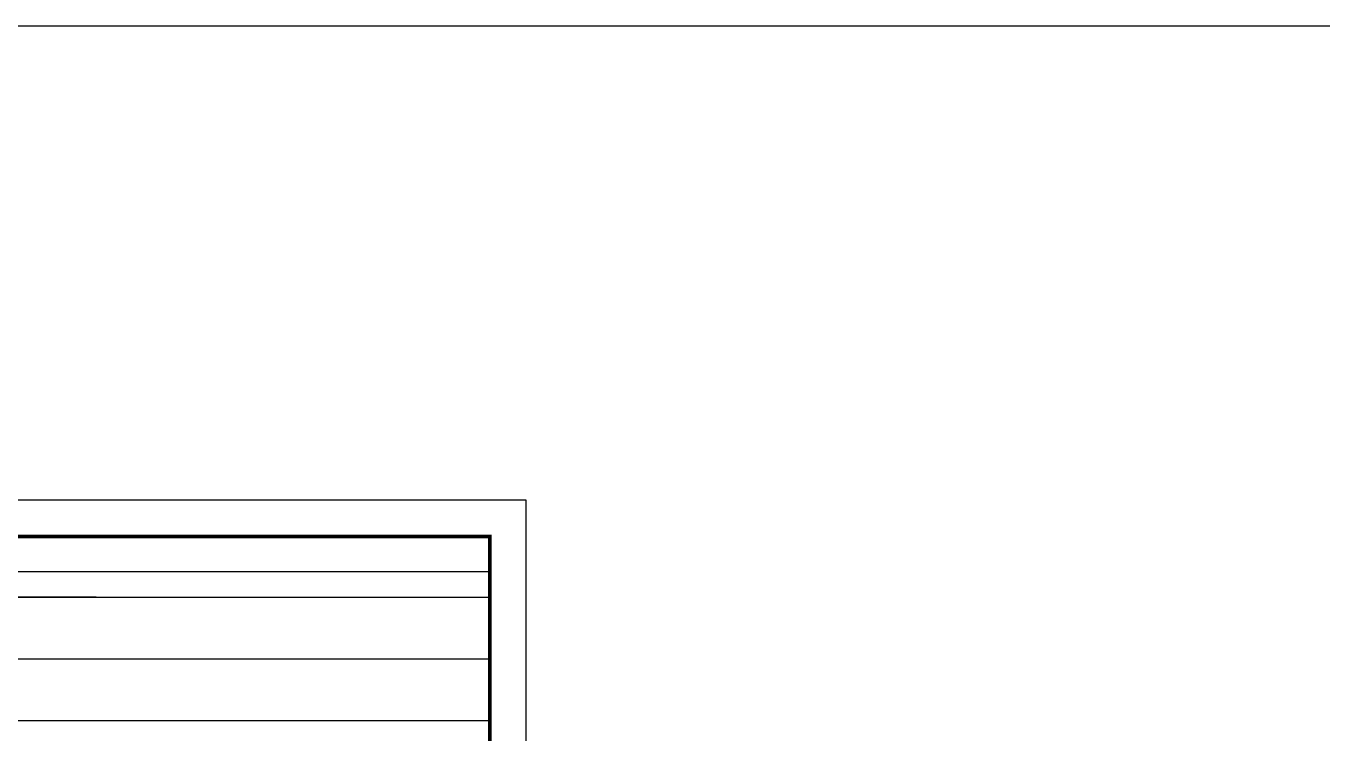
# Model space of a CAD drawing. Header units: metres. Extents: x 497246 to 997717, y 2998582 to 5998198.
# Drawn here: x 499678.2 to 499856.9, y 2999256.1 to 2999353.5 of the extents above; entities that cross this region are included whole.
import ezdxf

# ---------------------------------------------------------------- set-up
doc = ezdxf.new("R2010")
doc.units = ezdxf.units.M
doc.header["$LTSCALE"] = 1000
doc.linetypes.add('DASHDOT', pattern=[1, 0.5, -0.25, 0, -0.25])
for name, color, linetype in [('RD-中线', 1, 'DASHDOT'), ('RD-侧石线', 5, 'CONTINUOUS'), ('RD-红线', 7, 'CONTINUOUS'), ('WELL_雨水', 4, 'CONTINUOUS'), ('z_图框', 7, 'CONTINUOUS')]:
    doc.layers.add(name, color=color, linetype=linetype)

msp = doc.modelspace()

# ---------------------------------------------------------------- linework, layer by layer
at = {"layer": 'RD-中线', "color": 6, "linetype": 'DASHDOT', "ltscale": 80, "flags": 128}
msp.add_lwpolyline([(499661.88, 2999266.33), (499698.39, 2999266.33), (499742.16, 2999266.33)], dxfattribs=at)
at = {"layer": 'RD-侧石线', "color": 5, "ltscale": 0.1}
for p, q in [((499687.85, 2999274.83), (499162.98, 2999274.83)), ((499645.71, 2999257.83), (499742.16, 2999257.83))]:
    msp.add_line(p, q, dxfattribs=at)
msp.add_lwpolyline([(499661.88, 2999274.83), (499661.88, 2999274.83), (499742.16, 2999274.83)], dxfattribs=at)
at = {"layer": 'RD-红线', "ltscale": 0.1}
msp.add_line((499159.45, 2999278.33), (499687.85, 2999278.33), dxfattribs=at)
msp.add_lwpolyline([(499687.85, 2999278.33), (499698.39, 2999278.33), (499742.16, 2999278.33)], dxfattribs=at)
at = {"layer": 'WELL_雨水', "color": 3, "ltscale": 10}
msp.add_lwpolyline([(498570.56, 2999353.53), (501143.28, 2999353.53), (501143.28, 2998582.04), (498570.56, 2998582.04)], close=True, dxfattribs=at)
at = {"layer": 'z_图框'}
msp.add_lwpolyline([(499152.66, 2998867.69), (499747.16, 2998867.69), (499747.16, 2999288.19), (499152.66, 2999288.19)], close=True, dxfattribs=at)
at = {"layer": 'z_图框', "const_width": 0.5}
msp.add_lwpolyline([(499165.16, 2998872.69), (499742.16, 2998872.69), (499742.16, 2999283.19), (499165.16, 2999283.19)], close=True, dxfattribs=at)

doc.saveas('drawing.dxf')
